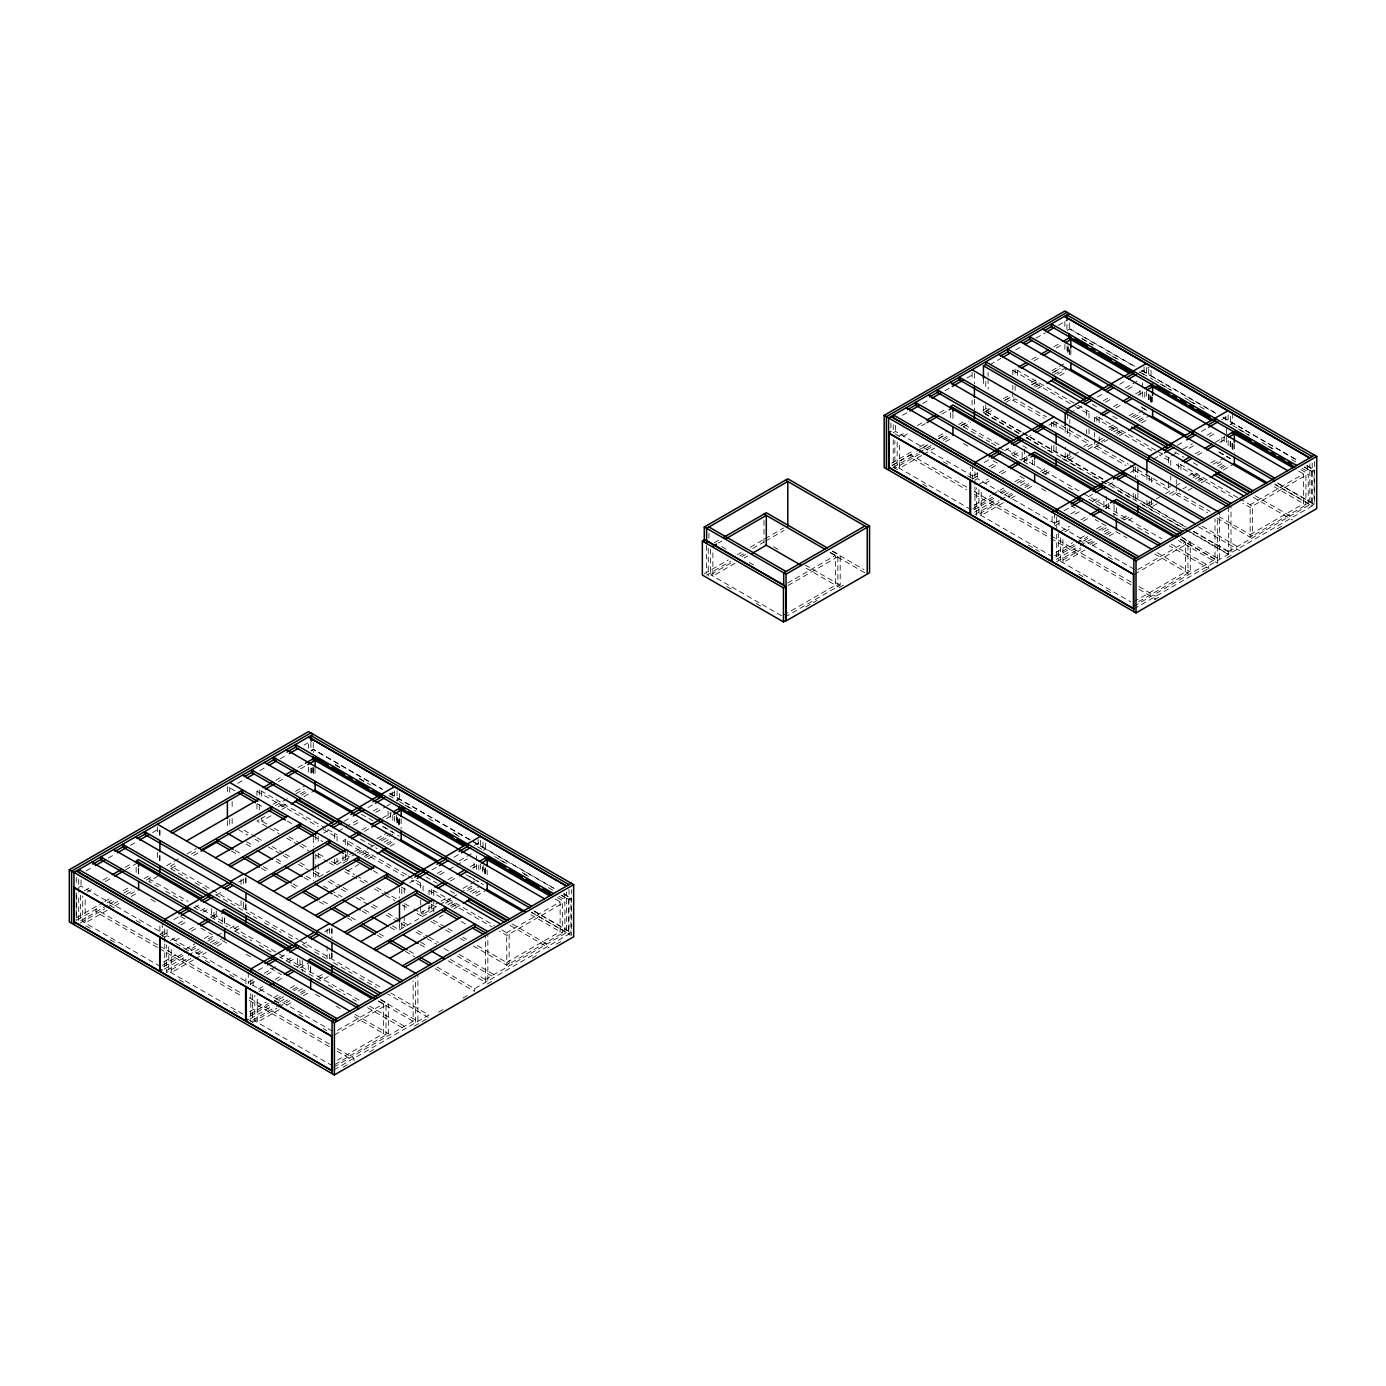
<?xml version="1.0" encoding="UTF-8"?>
<svg xmlns="http://www.w3.org/2000/svg" width="1386" height="1386" viewBox="0 0 1386 1386"><rect width="100%" height="100%" fill="white"/><g stroke="black" fill="none" stroke-linecap="round" stroke-linejoin="round"><path stroke-width="0.75" stroke-dasharray="5 3.75" d="M86.088 870.91L93.468 866.648M108.229 858.125L115.61 853.863M130.371 845.356L137.751 841.094M152.512 832.57L159.892 828.308M237.699 783.385L245.079 779.123M259.84 770.599L265.367 767.411M280.128 758.887L287.508 754.625M304.106 745.044L307.796 742.913M310.897 750.519L313.219 749.185L382.432 789.136M311.313 751.056L313.634 749.722L382.293 789.362M78.707 887.387L81.029 886.052L162.197 932.899M902.459 415.263L908.003 412.075M922.764 403.551L930.127 399.289M944.888 390.765L950.432 387.578M967.03 377.98L974.41 373.735M989.933 364.761L1001.004 358.368M1015.765 349.844L1021.309 346.656M1036.07 338.132L1045.287 332.813M1058.211 325.346L1067.428 320.027M84.563 890.73L91.944 886.486M102.997 880.093L108.524 876.905M125.104 867.341L132.467 863.08M256.947 795.46L256.947 791.215L259.286 789.864L325.935 828.36M275.866 780.301L283.229 776.039M297.973 767.532L303.499 764.344M87.006 892.151L94.369 887.889M105.423 881.513L112.803 877.251M125.693 869.802L138.6 862.352M278.291 781.704L285.672 777.442M300.416 768.935L305.942 765.748M1067.341 330.37L1069.663 329.019L1134.181 366.268M893.242 432.813L895.564 431.462L972.66 475.987M714.24 542.792L719.767 539.604M899.012 436.105L906.375 431.86M917.428 425.467L924.808 421.223M939.552 412.699L946.915 408.454M1012.802 374.67L1012.802 370.409L1015.124 369.074L1076.09 404.262M1031.704 359.494L1039.084 355.232M1053.828 346.725L1059.354 343.537M718.398 543.069L722.071 540.938M903.17 436.382L908.696 433.194M921.586 425.745L925.276 423.614M941.856 414.05L949.237 409.788M1034.025 360.828L1041.406 356.583M1056.132 348.059L1061.659 344.871M76.784 917.584L102.945 902.477M104.816 901.402L112.301 897.071M123.51 890.609L129.123 887.369M144.075 878.724L151.559 874.41M166.511 865.782L179.591 858.229M187.075 853.915L196.414 848.509M273.059 804.261L280.544 799.947M295.495 791.319L304.833 785.914M77.235 920.009L100.26 906.721M107.138 902.736L113.167 899.254M123.96 893.017L131.618 888.599M146.379 880.075L152.46 876.576M174.445 863.876L170.703 866.042L297.938 939.448M191.268 854.174L196.864 850.935M275.381 805.595L288.756 797.886M295.946 793.728L304.088 789.032M107.588 905.162L78.707 921.967L78.707 894.317M109.459 904.07L116.944 899.757M126.282 894.368L134.061 890.02M158.039 876.16L148.718 881.409L158.16 886.763M171.154 868.468L178.638 864.154M193.59 855.509L199.186 852.269M278.291 806.739L283.818 803.551M300.138 793.987L307.796 789.708M80.405 922.937L104.834 908.835M106.67 907.778L117.723 901.402M130.631 893.953L134.321 891.822M261.122 818.606L264.813 816.475M281.393 806.912L286.919 803.724M301.663 795.2L309.026 790.956M107.276 910.255L85.17 923.007L85.17 899.601M114.64 905.994L120.166 902.806M131.22 896.413L138.6 892.168M270.928 815.765L261.711 821.084L261.711 816.822M281.982 809.372L289.362 805.127M304.088 796.621L315.142 790.228M891.631 463.219L912.127 451.403M919.576 447.089L925.155 443.866M938.201 436.347L947.522 430.959M958.696 424.514L964.275 421.292M982.899 410.533L986.624 408.385M1003.395 398.7L1008.991 395.478M1031.34 382.571L1036.919 379.348M1051.835 370.738L1064.864 363.219M704.296 573.804L728.291 559.944M737.508 554.625L741.198 552.494M750.415 547.158L763.34 539.708M765.176 538.652L783.627 527.997M892.255 465.28L914.899 452.2M916.752 451.143L927.823 444.75M938.894 438.357L946.274 434.095M961.035 425.571L968.935 421.015M1018.745 433.004L983.454 412.63L990.765 408.402M1004.226 400.641L1011.607 396.379M1031.894 384.65L1037.438 381.462M1052.199 372.938L1060.134 368.347M891.978 465.575L914.327 452.668M921.777 448.371L929.226 444.074M938.547 438.686L945.997 434.39M960.896 425.779L968.346 421.483M983.246 412.872L990.695 408.575M1005.595 399.982L1011.191 396.743M1031.686 384.91L1039.136 380.613M1054.036 372.02L1059.614 368.78M706.617 575.138L730.595 561.278M739.829 555.959L743.52 553.828M752.737 548.51L763.807 542.117M765.661 541.042L784.112 530.388M893.242 467.394L917.22 453.534M919.074 452.477L931.981 445.027M942.619 438.894L950.068 434.58M963.097 427.061L970.772 422.643M1019.091 433.645L985.394 414.189L991.787 410.499M1005.941 402.321L1013.928 397.713M1033.887 386.192L1039.76 382.796M1054.382 374.359L1067.428 366.822M710.55 549.168L710.55 574.722L732.657 561.954M741.874 556.635L745.547 554.504M919.282 454.21L894.854 468.312L894.854 440.644M926.645 449.965L932.172 446.76M943.225 440.384L950.605 436.122M1012.802 391.701L1012.802 400.207L1015.124 398.873L1046.534 416.995M1035.394 387.179L1042.757 382.917M1057.501 374.411L1066.718 369.092M734.978 563.288L712.872 576.056L712.872 550.519M744.178 557.969L747.868 555.855M921.586 455.544L899.479 468.312L899.479 442.775M923.44 454.487L934.493 448.111M945.547 441.718L951.073 438.53M1037.716 388.513L1045.079 384.251M1059.822 375.745L1065.349 372.557M173.978 919.524L179.504 916.319M194.265 907.813L201.646 903.551M216.407 895.027L223.787 890.765M238.548 882.241L245.928 877.979L245.928 884.355M323.735 833.055L331.115 828.793M344.023 821.344L351.403 817.082M368.018 807.501L373.544 804.296M390.159 794.715L395.686 791.51M159.875 934.251L167.273 929.971M178.326 923.596L183.853 920.408M200.433 910.827L207.813 906.565M338.305 831.236L343.832 828.048M345.668 826.974L358.558 819.542M373.302 811.018L378.828 807.83M162.335 935.637L169.716 931.392M180.769 924.999L186.296 921.811M202.876 912.231L210.239 907.986M337.058 841.163L337.058 834.77L334.736 836.105L319.923 827.563M353.638 825.19L361.001 820.945M375.745 812.439L384.961 807.12M386.798 806.046L390.488 803.915M396.673 800.346L398.995 798.994L389.709 793.641M397.349 800.727L399.67 799.393L485.031 848.665L482.709 850.016M984.199 462.456L989.725 459.268M1004.486 450.745L1011.867 446.483M1026.628 437.959L1034.008 433.697M1048.769 425.173L1054.313 421.985M1069.836 413.028L1082.743 405.561M1097.504 397.037L1103.048 393.849M1119.645 384.269L1125.189 381.063M1139.933 372.539L1149.167 367.221M164.743 937.057L167.065 935.723L248.233 982.587M787.646 583.038L835.55 555.388L835.55 585.187L783.956 614.986M977.944 473.18L970.339 477.321L970.339 467.151M988.998 466.787L996.378 462.543M1011.122 454.019L1016.648 450.831M1103.273 400.814L1110.654 396.552M1125.397 388.045L1130.924 384.858M1132.76 383.801L1138.287 380.596M170.599 940.418L177.98 936.156M189.033 929.781L196.396 925.519M211.14 917.012L218.503 912.75M406.427 874.826L345.322 839.535L343 840.886L404.106 876.16M361.902 829.971L367.429 826.784M382.172 818.26L391.372 812.941M788.114 585.446L840.193 555.388L840.193 585.187L784.441 617.376L710.55 574.722M972.903 478.759L980.266 474.514M991.319 468.121L998.682 463.877M1013.426 455.37L1018.953 452.165M1089.015 418.104L1089.015 411.729L1086.693 413.063L1071.915 404.539M1105.595 402.148L1112.958 397.903M1127.702 389.379L1133.228 386.192M174.896 940.747L180.423 937.56M191.476 931.184L198.839 926.922M213.583 918.416L222.799 913.097M364.345 831.375L369.871 828.187M386.451 818.606L391.978 815.418M974.982 480.006L977.303 478.655L1054.399 523.18M978.914 484.355L988.114 479.036M999.167 472.661L1004.694 469.473M1021.274 459.892L1026.801 456.704M1094.542 421.864L1094.542 417.602L1096.863 416.25L1155.976 450.381M1113.443 406.687L1120.824 402.425M1135.55 393.919L1142.93 389.674M984.909 483.575L990.436 480.388M1001.489 473.995L1008.852 469.75M1023.596 461.243L1030.976 456.982M1115.765 408.021L1123.128 403.776M1137.871 395.253L1143.398 392.065M163.583 961.901L178.326 953.395M185.689 949.15L194.906 943.831M204.123 938.513L211.486 934.251M334.615 863.166L353.032 852.529M354.885 851.472L362.248 847.21M376.992 838.703L386.209 833.384M162.335 965.436L182.606 953.741M184.459 952.684L195.513 946.292M208.402 938.859L213.929 935.654M329.175 862.716L334.736 865.921L355.474 853.932M357.328 852.875L364.691 848.613M379.435 840.107L390.488 833.731M163.565 966.7L183.853 954.971M191.233 950.727L196.777 947.522M207.831 941.129L215.211 936.867M217.065 935.81L222.592 932.605M229.972 928.343L237.352 924.081M318.849 877.043L329.92 870.651M342.844 863.183L348.371 859.996M359.442 853.603L368.676 848.284M370.512 847.21L374.203 845.079M381.583 840.817L392.654 834.424M164.154 969.178L186.296 956.392M188.132 955.318L199.203 948.925M210.274 942.532L215.818 939.344M234.269 928.689L239.795 925.502M361.885 855.006L367.429 851.818M384.026 842.22L389.553 839.032M166.597 970.581L188.739 957.795M196.119 953.533L203.499 949.271M212.716 943.953L221.951 938.617M234.858 931.167L242.238 926.905M364.327 856.427L371.708 852.165M386.469 843.641L395.686 838.305M974.271 505.11L990.851 495.53M992.688 494.473L1003.741 488.08M1014.795 481.704L1022.175 477.442M1108.8 427.425L1114.327 424.237M1129.07 415.731L1136.451 411.469M190.87 958.523L166.441 972.625L166.441 944.94M198.25 954.261L203.777 951.073M214.83 944.68L222.193 940.436L227.754 943.641M365.592 857.639L372.955 853.395M387.699 844.888L393.226 841.683M972.903 508.575L993.156 496.864M1000.536 492.619L1006.063 489.431M1017.116 483.038L1024.479 478.794L1017.099 474.514M1109.285 429.833L1116.648 425.571M1131.392 417.065L1142.445 410.689M193.312 959.926L171.206 972.695L171.206 947.14M195.149 958.852L206.202 952.477M217.273 946.101L222.799 942.896M347.765 870.755L358.818 864.379M368.018 859.06L375.398 854.798M390.142 846.292L397.505 842.03M805.855 606.86L816.926 600.485M839.067 587.699L844.611 584.494M974.029 509.771L994.316 498.059M1001.697 493.797L1007.241 490.609M1020.148 483.142L1025.692 479.954M1040.453 471.431L1047.833 467.169M1065.193 457.137L1068.883 455.006M1083.644 446.483L1091.025 442.221M1111.329 430.509L1116.856 427.321M1133.471 417.723L1138.997 414.535M974.497 512.179L996.638 499.393M1004.018 495.131L1009.562 491.943M1020.633 485.55L1028.014 481.288M1042.757 472.765L1050.138 468.503M1078.585 452.079L1065.193 459.823L1065.193 447.054M1087.802 446.76L1097.036 441.441M1098.873 440.367L1102.563 438.236M1113.634 431.843L1121.014 427.581M1135.775 419.057L1145.009 413.738M974.982 514.587L998.96 500.727M1000.796 499.67L1011.867 493.277M1024.791 485.828L1028.481 483.697M1045.079 474.099L1052.459 469.837M1073.526 457.692L1069.836 459.805L1069.836 451.299M1088.287 449.168L1099.358 442.775M1101.194 441.701L1104.885 439.57M1115.955 433.177L1121.499 429.989M1138.097 420.408L1143.623 417.203M999.167 502.46L976.576 515.505L976.576 487.837M1008.384 497.141L1013.911 493.953M1024.964 487.577L1032.345 483.316M1094.542 438.894L1094.542 447.401L1102.39 442.879M1104.244 441.805L1107.916 439.674M1117.133 434.355L1124.496 430.11M1139.24 421.604L1150.293 415.211M1003.325 502.737L981.219 515.505L981.219 489.951M1010.706 498.492L1016.233 495.287M1027.286 488.911L1034.649 484.65M1119.455 435.706L1126.818 431.444M1141.562 422.938L1147.088 419.75M258.16 970.269L265.54 966.007M280.301 957.483L287.682 953.221M302.443 944.698L309.823 940.436M324.584 931.912L331.964 927.65L331.964 938.287M409.771 882.726L415.315 879.538M431.912 869.958L437.456 866.752M454.054 857.172L459.58 853.967M474.341 845.46L481.722 841.198M1064.084 510.724L1073.318 505.388M1088.079 496.864L1093.606 493.676M1108.367 485.152L1113.911 481.964M1130.508 472.366L1137.889 468.104M1153.412 459.147L1162.646 453.811M1177.407 445.304L1184.787 441.043M1201.385 431.444L1206.911 428.257M1221.672 419.733L1229.053 415.471M253.309 979.642L245.911 983.921L245.911 975.779M264.362 973.267L275.416 966.891M286.469 960.498L291.996 957.31M437.231 873.457L444.611 869.213M459.338 860.706L472.245 853.256M250.225 984.251L255.752 981.063M266.805 974.67L274.168 970.425M288.912 961.919L296.292 957.657M423.094 890.834L423.094 884.441L420.772 885.793L411.503 880.439M439.674 874.878L447.037 870.616M448.891 869.559L454.417 866.354M456.254 865.297L467.307 858.922M483.246 850.328L485.568 848.994L554.227 888.634M332.432 1031.184L253.118 985.394L250.779 986.745L250.779 978.603M1054.157 523.561L1059.684 520.356M1070.737 513.981L1078.117 509.719M1092.844 501.212L1100.224 496.968M1175.813 453.326L1168.433 457.571L1168.433 464.518M1183.176 449.064L1192.393 443.745M1207.119 435.239L1214.5 430.994M1054.642 525.952L1062.005 521.708M1074.895 514.258L1080.422 511.07M1095.165 502.546L1102.546 498.302M1170.754 465.298L1170.754 458.922L1168.433 460.256L1159.198 454.92M1189.171 448.284L1194.697 445.097M1209.441 436.573L1216.821 432.328M1230.179 424.376L1232.5 423.042L1223.284 417.706M1230.681 424.67L1233.02 423.336L1297.521 460.568M258.489 989.015L264.016 985.827M275.069 979.452L282.449 975.19M297.176 966.683L302.702 963.495M429.036 894.819L429.036 890.557L431.358 889.223L494.317 925.571M447.938 879.642L455.318 875.38M470.045 866.874L477.425 862.629M259.078 991.492L266.459 987.23M277.512 980.855L284.875 976.593M299.619 968.086L310.672 961.711M450.381 881.046L457.744 876.801M472.487 868.294L479.851 864.032M1060.637 531.548L1069.853 526.23M1080.907 519.854L1086.433 516.666M1103.013 507.085L1108.54 503.898M1237.715 497.574L1178.602 463.444L1176.281 464.795L1235.394 498.925M1195.182 453.88L1200.709 450.693M1215.453 442.169L1224.67 436.85M1064.812 531.826L1072.175 527.581M1083.228 521.188L1090.591 516.943M1105.335 508.419L1116.388 502.044M1197.504 455.214L1204.867 450.952M1219.611 442.446L1226.974 438.201M249.636 1011.589L266.216 1002.009M273.579 997.747L279.106 994.559M290.159 988.183L297.54 983.921M420.651 912.837L439.085 902.199M440.921 901.143L446.448 897.955M463.028 888.374L474.081 881.998L474.081 877.736M250.225 1014.05L268.641 1003.412M276.022 999.167L281.549 995.98M292.602 989.587L299.965 985.342M417.065 913.461L420.772 915.592L437.837 905.734M439.674 904.677L450.727 898.301M452.564 897.227L458.108 894.039M459.944 892.982L472.834 885.533M249.601 1016.371L269.889 1004.659M271.743 1003.585L284.65 996.136M293.884 990.799L301.264 986.537M317.862 976.957L323.406 973.769M399.359 929.902L436.261 908.61M445.478 903.274L452.858 899.012M467.619 890.488L473.163 887.3M1056.011 552.304L1072.591 542.723M1079.954 538.461L1085.481 535.273M1096.534 528.898L1103.897 524.636M1168.433 487.387L1173.959 484.199M1188.703 475.675L1196.066 471.431M1210.81 462.924L1218.173 458.662M250.19 1018.849L272.332 1006.063M279.712 1001.801L287.093 997.539M298.163 991.146L303.69 987.958M318.451 979.434L325.831 975.172M447.921 904.677L455.301 900.432M470.062 891.908L479.296 886.572M1054.642 555.769L1074.895 544.057M1076.749 543L1087.802 536.607M1098.855 530.232L1106.219 525.97L1095.148 519.577M1133.332 469.802L1168.433 490.055L1170.754 488.721M1176.281 485.533L1179.971 483.402M1192.861 475.952L1198.388 472.765M1213.131 464.258L1224.185 457.882M252.633 1020.252L274.774 1007.466M276.611 1006.409L287.682 1000.016M300.606 992.549L306.133 989.361M328.274 976.576L320.894 980.838L279.729 956.964M450.363 906.097L455.907 902.892M472.505 893.312L478.031 890.124M1055.768 556.964L1076.056 545.252M1083.436 540.99L1090.817 536.729M1101.887 530.336L1107.431 527.148M1122.192 518.624L1129.573 514.362M1146.932 504.331L1154.313 500.069M1156.167 499.012L1163.547 494.75M1165.383 493.676L1172.764 489.414M1193.069 477.702L1198.595 474.497M1217.047 463.86L1220.737 461.729M252.477 1022.296L276.905 1008.194M278.759 1007.12L289.813 1000.744M300.866 994.368L306.393 991.163M451.628 907.328L458.991 903.066M475.571 893.485L481.098 890.297M1056.236 559.372L1078.377 546.586M1080.231 545.512L1091.302 539.137M1104.209 531.67L1109.736 528.482M1124.496 519.958L1131.877 515.696M1152.944 503.534L1146.932 507.016L1146.932 495.824M1169.541 493.953L1175.085 490.748M1195.373 479.036L1202.753 474.774M1217.514 466.25L1223.058 463.063M279.348 1009.597L257.242 1022.366L257.242 996.811M286.729 1005.335L292.255 1002.147M303.309 995.772L310.672 991.51M439.327 917.237L443.018 915.107M454.071 908.731L461.434 904.469M476.178 895.962L487.231 889.587M1056.704 561.763L1080.699 547.92M1088.079 543.659L1093.606 540.471M1104.677 534.078L1112.057 529.816M1128.672 520.235L1132.362 518.104M1157.102 503.811L1151.575 506.999L1151.575 498.492M1171.863 495.287L1181.097 489.968M1182.934 488.894L1186.624 486.763M1197.695 480.37L1205.075 476.108M1219.836 467.602L1225.363 464.397M1060.637 537.941L1060.637 561.365L1080.907 549.653M1090.124 544.334L1097.487 540.09M1106.704 534.771L1114.067 530.509M1176.281 486.088L1176.281 494.594L1178.602 493.26L1210.013 511.382M1198.873 481.548L1206.236 477.304M1220.979 468.797L1228.342 464.535M1085.065 549.93L1062.958 562.699L1062.958 537.144M1092.445 545.686L1097.972 542.48M1109.025 536.105L1116.388 531.843M1188.287 490.332L1191.977 488.219M1201.194 482.9L1208.557 478.638M1223.301 470.131L1234.354 463.738M337.508 1030.387L383.575 1003.793L383.575 1033.592L337.508 1060.186M558.731 896.274L564.258 899.479L566.579 898.128M1137.733 569.681L1185.636 542.03L1185.636 571.829L1134.06 601.611M1302.026 468.243L1307.535 471.413L1309.857 470.079M561.191 895.321L568.606 899.618L570.928 898.267L570.928 932.241L568.606 933.592L531.496 912.161M334.424 1034.995L388.34 1003.862L388.34 1033.661L334.424 1064.794M473.475 946.014L506.808 965.262L564.882 931.738L564.882 901.922L506.808 935.463L499.41 931.184M1304.417 467.238L1311.78 471.483L1314.101 470.149L1314.101 504.123L1311.78 505.474L1274.929 484.182M1134.528 574.22L1190.279 542.03L1190.279 571.829L1134.528 604.019M1216.925 518.052L1250.172 537.248L1308.245 503.724L1308.245 473.925L1250.172 507.449L1242.774 503.187M506.687 962.508L560.117 931.669L560.117 901.87L506.687 932.709L506.808 965.262M1250.172 534.58L1303.602 503.724L1303.602 473.925L1250.172 504.764L1250.172 537.248M333.801 1067.116L413.132 1021.309L413.132 980.89M485.395 979.573L566.579 932.709L566.579 892.03M1133.817 606.288L1215.002 559.424L1215.002 519.005M1228.672 551.524L1309.857 504.66L1309.857 463.964M333.887 1069.871L428.863 1015.037L389.587 992.359M437.144 967.064L474.549 988.668L571.344 932.778L533.939 911.174M1133.817 608.974L1314.5 504.643L1277.06 483.038M343.035 1067.272L350.762 1062.819M369.456 1052.026L375.069 1048.786M414.31 1026.125L428.863 1017.722L387.716 993.97M438.617 1012.092L446.101 1007.778M462.924 998.059L470.391 993.745M487.352 983.956L494.663 979.729M532.085 958.124L539.57 953.811M556.392 944.091L563.859 939.777M1154.295 599.826L1159.891 596.586M1202.736 571.864L1210.186 567.55M1226.835 557.934L1234.389 553.568M1277.234 528.846L1282.83 525.606M1134.787 366.32L1069.282 328.499L1066.96 329.851L1066.96 319.75M1142.289 370.651L1215.279 412.803M1222.764 417.117L1297.642 460.343M1306.998 465.748L1314.5 470.079L1312.178 471.413L1304.347 466.891M1141.544 370.53L1150.761 375.849M1151.402 376.212L1215.903 413.461M1306.738 465.887L1314.101 470.149M1081.929 338.496L1093.156 344.975M1106.271 352.546L1120.668 360.845M1142.705 373.579L1153.065 379.556M1154.677 380.492L1171.205 390.02M1184.891 397.921L1195.078 403.811M1199.86 406.566L1207.345 410.897M1232.743 425.554L1249.271 435.1M1262.126 442.515L1273.145 448.873M1291.579 459.528L1297.192 462.768M1082.085 338.877L1093.138 345.27M1111.572 355.907L1117.099 359.095M1139.223 371.864L1146.586 376.126M1160.134 383.939L1171.205 390.332M1189.621 400.97L1195.165 404.158M1238.062 428.932L1249.115 435.308M1267.549 445.945L1273.076 449.151M1300.848 469.646L1308.245 473.925M1298.526 470.997L1305.924 475.259L1305.924 505.058L1270.823 484.805M1277.251 482.848L1314.101 504.123M1141.059 406.912L1148.44 411.157M1219.108 451.975L1230.179 458.35M1142.289 407.9L1148.699 411.607M1219.022 452.217L1230.439 458.801M1274.999 484.528L1312.629 506.254M1255.11 495.703L1292.549 517.325M1092.272 404.365L1097.885 407.605M1112.854 416.25L1118.467 419.49M1174.618 451.905L1183.99 457.311M1193.346 462.716L1200.83 467.047M1253.239 497.297L1292.549 519.993M1077.927 405.318L1089.015 411.729M1157.83 451.455L1170.754 458.922M1239.552 498.648L1252.494 506.115L1252.494 535.914L1219.247 516.718M1012.802 370.409L1070.061 403.465M1094.542 417.602L1151.801 450.658M1053.914 421.275L1089.015 441.528L1086.693 442.879L1051.593 422.609M1096.863 446.067L1128.273 464.189M1130.11 465.263L1168.9 487.647M1012.802 400.207L1044.212 418.347M1094.542 447.401L1125.952 465.54M1176.281 494.594L1207.691 512.733M1202.199 526.247L1239.638 547.868M1198.457 526.767L1239.638 550.554M1021.066 431.67L985.775 411.278L985.775 404.903M1022.937 432.744L1102.806 478.863M1110.238 483.142L1186.399 527.13M1193.831 531.41L1230.993 552.858L1230.993 506.063M1020.962 432.051L985.394 411.503L985.394 414.189M1022.833 433.125L1103.325 479.591M1105.196 480.682L1185.671 527.148M1193.173 531.462L1230.612 553.083M1026.177 437.3L1100.484 480.197M1102.338 481.271L1159.926 514.518M1161.797 515.592L1187.802 530.613M1189.656 531.687L1228.672 554.209L1228.672 504.729M1026.576 437.959L1039.673 445.53M1047.158 449.861L1054.642 454.175M1062.144 458.506L1080.855 469.3M1092.081 475.796L1099.566 480.11M1101.454 481.202L1108.939 485.516M1118.294 490.921L1131.392 498.492M1142.618 504.972L1155.733 512.543M1166.96 519.022L1183.8 528.742M1185.671 529.833L1230.612 555.769M1181.045 536.694L1190.279 542.03M1022.712 445.738L1030.145 450.017M1182.483 537.976L1219.628 559.424L1219.628 512.629M1180.266 538.911L1217.705 560.533L1217.705 563.218L1178.395 540.523M1180.162 539.31L1217.306 560.758L1217.306 518.208M999.011 444.715L963.443 424.168L963.443 426.853L989.656 441.995M1006.496 449.029L1081.375 492.255M1083.246 493.347L1161.866 538.738M1171.222 544.126L1208.661 565.748L1208.661 568.433L1169.351 545.737M991.527 443.07L997.14 446.309M999.011 447.383L1004.625 450.641M1012.127 454.954L1021.482 460.36M1023.353 461.434L1028.966 464.691M1042.064 472.245L1049.548 476.576M1068.277 487.37L1075.761 491.701M1088.859 499.272L1100.103 505.751M1113.201 513.322L1124.427 519.802M1137.542 527.356L1148.769 533.853M1157.033 552.633L1190.279 571.829M963.53 443.589L970.91 447.869M993.086 460.654L1000.467 464.916M1041.579 488.652L1048.959 492.914M1071.135 505.717L1078.516 509.979M1115.921 531.583L1127.009 537.976M1154.711 553.967L1187.958 573.163L1187.958 543.364M1134.302 569.299L1059.043 525.848L1059.043 519.75M895.079 433.87L900.571 437.058M943.329 461.746L950.813 466.06M967.671 475.779L975.155 480.11M1078.741 539.916L1086.087 544.144M1108.055 556.843L1113.668 560.083M966.7 487.144L910.533 454.729L910.533 457.415L966.7 489.83M974.185 491.476L1049.046 534.701M1050.917 535.776L1131.409 582.241M1138.911 586.573L1155.751 596.292M974.185 494.161L1049.046 537.387M1050.917 538.461L1131.409 584.927M1138.911 589.258L1155.751 598.977M971.049 509.632L897.175 466.978L897.175 441.424M1052.788 556.825L978.914 514.171L978.914 488.617M1060.637 561.365L1130.837 601.888M893.156 467.047L900.519 471.292M922.643 484.06L928.17 487.266M1028.204 545.01L1039.257 551.403M1078.62 574.116L1084.147 577.304M1106.253 590.072L1113.634 594.334M832.795 551.126L840.193 555.388M832.38 551.333L863.963 569.559M830.474 552.46L837.872 556.722L837.872 586.538L804.608 567.342M830.058 552.668L865.349 573.059M773.683 546.794L781.08 551.056M805.093 564.934L840.193 585.187M721.794 546.638L729.14 550.866M749.324 562.525L756.669 566.77M726.801 586.486L734.182 590.748M756.288 603.516L761.815 606.704M389.916 793.45L554.504 888.495M563.859 893.883L571.344 898.197L569.022 899.549L561.538 895.235M563.513 893.987L570.928 898.267M335.221 764.57L342.844 768.97M359.459 778.551L370.512 784.944M388.964 795.581L394.508 798.786M399.376 801.593L415.973 811.191M428.742 818.554L436.278 822.903M453.049 832.588L460.533 836.919M477.373 846.638L484.857 850.952M494.646 856.6L509.164 864.985M522.314 872.574L529.747 876.87M548.44 887.664L554.053 890.903M335.429 764.985L342.862 769.265M359.563 778.915L366.978 783.194M404.764 805.023L412.196 809.303M454.868 833.939L460.447 837.161M499.948 859.961L505.526 863.183M524.081 873.89L529.643 877.113M557.484 897.66L564.882 901.922M555.162 898.994L562.56 903.274L562.56 933.073L529.227 913.824M533.818 910.827L570.928 932.241M383.679 826.818L392.966 832.172M469.715 876.489L479.002 881.842M361.33 814.206L373.077 820.997M382.432 826.402L399.255 836.105M465.887 874.583L483.437 884.701M531.548 912.49L571.344 935.463L571.344 889.569M511.988 923.856L549.41 945.443M360.481 839.067L377.321 848.786M425.952 876.853L437.179 883.332M450.277 890.903L457.744 895.217M510.117 925.45L549.41 948.128M327.789 829.417L337.058 834.77M408.281 875.9L423.094 884.441M501.732 929.85L509.13 934.112L509.13 963.928L475.796 944.68M256.947 791.215L318.07 826.489M429.036 890.557L491.995 926.905M234.875 790.834L227.391 786.52L227.391 795.027M257.328 803.793L262.942 807.033M287.249 821.066L292.862 824.306M313.444 836.191L322.782 841.597M345.235 854.556L350.849 857.795M373.284 870.755L380.769 875.068M401.351 886.953L408.835 891.267M431.271 904.226L436.885 907.466M461.209 921.499L466.805 924.739M266.684 823.942L259.286 819.68L256.947 821.014L268.07 827.425M274.099 828.222L279.643 831.427M288.912 836.78L300.017 843.19M301.871 844.265L309.269 848.544M318.537 853.88L324.099 857.085M331.497 861.364L337.058 864.569L337.058 858.194M345.322 869.351L354.573 874.687M356.427 875.761L367.533 882.172M376.801 887.525L382.345 890.73M384.199 891.804L397.176 899.289M404.573 903.551L411.988 907.83M413.842 908.904L423.094 914.258L423.094 907.865M433.212 920.096L446.171 927.58M448.025 928.637L453.586 931.842M462.837 937.196L466.545 939.327M269.923 828.499L279.175 833.835M286.59 838.114L297.695 844.542M299.549 845.599L308.801 850.952M316.216 855.231L327.321 861.642M344.854 871.759L365.211 883.523M374.48 888.859L383.731 894.213M385.585 895.269L394.837 900.623M402.252 904.902L409.667 909.181M430.89 921.43L443.849 928.915M445.703 929.989L453.101 934.268M460.516 938.53L464.223 940.678M243.988 830.214L255.197 836.694M257.068 837.768L262.682 841.007M272.037 846.413L283.264 852.892M285.135 853.967L292.619 858.298M300.086 862.612L307.571 866.926M315.055 871.24L320.668 874.479M330.024 879.885L341.251 886.364M343.104 887.438L350.589 891.77M359.944 897.158L365.558 900.398M373.042 904.729L378.655 907.969M388.011 913.357L401.091 920.928M402.962 922.002L408.575 925.242M417.931 930.647L427.286 936.035M429.158 937.127L438.496 942.515M459.078 954.4L496.483 976.004M238.375 829.66L247.713 835.048M255.197 839.379L258.939 841.527M268.295 846.933L281.393 854.486M283.264 855.578L288.877 858.818M298.215 864.206L320.668 877.165M328.153 881.496L339.379 887.976M341.251 889.05L346.846 892.289M356.202 897.695L369.3 905.249M371.171 906.323L376.784 909.562M386.14 914.968L399.22 922.522M401.091 923.613L406.704 926.853M416.06 932.241L425.415 937.646M427.286 938.72L436.642 944.126M444.109 948.44L449.722 951.68M457.207 955.993L494.611 977.598M246.552 841.683L254.036 846.014M276.49 858.973L283.957 863.287M306.41 876.247L313.894 880.56M323.25 885.966L328.846 889.206M330.717 890.28L341.944 896.759M364.397 909.718L370.01 912.958M392.446 925.917L399.93 930.249M420.512 942.116L427.979 946.43M450.433 959.389L487.837 980.993L487.837 934.199M246.102 844.109L253.586 848.423M276.022 861.382L281.635 864.621M304.088 877.581L309.702 880.82M334.009 894.871L339.622 898.111M362.075 911.07L367.688 914.31M390.124 927.269L397.609 931.583M420.045 944.542L425.658 947.781M448.111 960.741L485.516 982.327L485.516 935.55M235.135 850.432L240.748 853.672M263.184 866.631L270.668 870.962M293.122 883.921L300.606 888.235M323.042 901.195L328.655 904.434M351.091 917.393L356.704 920.633M379.158 933.592L386.642 937.906M409.078 950.865L414.691 954.105M231.393 850.969L238.877 855.283M261.313 868.242L268.797 872.556M291.251 885.515L296.864 888.755M319.3 901.714L326.784 906.028M347.366 917.913L354.833 922.227M377.287 935.186L384.771 939.517M405.336 951.385L414.691 956.79M435.273 968.675L474.549 991.354L474.549 988.668M299.809 940.522L382.103 988.045M170.738 868.693L187.578 878.412M195.062 882.743L208.143 890.297M215.627 894.611L256.774 918.381M264.258 922.695L281.098 932.414M288.583 936.728L292.325 938.894M303.534 945.373L307.276 947.539M314.761 951.853L325.987 958.332M333.472 962.646L352.165 973.44M359.65 977.771L376.49 987.49M380.925 999.583L388.34 1003.862M380.474 999.791L417.896 1021.378L417.896 974.583M378.603 1000.935L386.018 1005.197L386.018 1035.013L352.685 1015.765M378.153 1001.125L415.575 1022.729L415.575 978.048M148.804 878.689L188.08 901.368M195.565 905.682L362.023 1001.783M369.508 1006.115L406.912 1027.702M165.627 891.094L182.467 900.796M193.694 907.276L201.178 911.607M210.533 916.995L227.356 926.714M234.84 931.045L251.68 940.765M259.165 945.079L272.245 952.632M328.361 985.03L345.201 994.75M352.685 999.081L356.41 1001.229M367.636 1007.709L405.041 1029.313M355.007 1014.431L388.34 1033.661M150.97 899.306L158.385 903.585M180.596 916.423L188.011 920.685M200.97 928.17L212.075 934.597M246.275 954.33L251.819 957.535M270.339 968.225L281.445 974.635M315.644 994.386L323.042 998.665M336.018 1006.149L341.562 1009.355M110.066 905.491L117.446 909.753M136.123 920.547L141.736 923.786M160.447 934.58L166.043 937.82M175.814 943.45L186.885 949.843M205.336 960.498L210.932 963.738M229.643 974.531L237.127 978.862M274.532 1000.449L282.138 1004.85M298.856 1014.5L306.341 1018.814M323.163 1028.533L326.905 1030.699M274.601 1000.796L282.016 1005.075M157.606 944.871L95.894 909.233L95.894 911.919L157.606 947.556M159.477 945.945L241.788 993.467M249.255 997.781L329.695 1044.212M337.179 1048.544L354.002 1058.263L354.002 1060.948M159.477 948.63L241.788 996.153M249.255 1000.467L329.695 1046.898M337.179 1051.229L352.131 1059.857M160.499 966.51L82.727 921.603L82.727 896.049M242.827 1014.05L168.763 971.274L168.763 945.737M332.571 1065.851L254.799 1020.962L254.799 995.408M85.949 925.848L91.528 929.07M110.083 939.777L115.644 943M179.279 979.729L186.712 984.025M233.091 1010.81L238.669 1014.015M248.614 1019.767L256.046 1024.046M1314.5 461.555L1314.5 505.249M1312.178 462.907L1312.178 505.994M1311.78 471.483L1311.78 505.474M1307.535 465.315L1307.535 471.413M1234.354 444.04L1234.354 453.101M1233.02 444.56L1233.02 450.935M1232.743 413.34L1232.743 423.977M1232.743 443.122L1232.743 449.497M1232.5 444.265L1232.5 450.641M1232.033 443.243L1232.033 449.636M1230.681 441.666L1230.681 448.025M1230.439 416.25L1230.421 424.861M1230.439 441.787L1230.439 448.163M1230.179 441.372L1230.179 447.73M1228.117 414.916L1228.117 422.886M1228.117 440.453L1228.117 446.829M1226.506 428.863L1226.506 435.239M1226.506 437.37L1226.506 445.894M1225.796 416.077L1225.796 420.149M1224.185 436.59L1224.185 445.097M1221.863 437.37L1221.863 443.763M1180.924 464.795L1180.924 471.171M1178.602 463.444L1178.602 469.837M1176.281 479.695L1176.281 483.957M1170.754 475.952L1170.754 480.214M1168.433 481.548L1168.433 490.055M1152.615 396.846L1152.615 403.776M1151.575 477.234L1151.575 485.741M1151.402 397.453L1151.402 403.828M1151.004 370.218L1151.004 378.361M1151.004 395.928L1151.004 404.435M1150.761 397.072L1150.761 403.447M1150.293 396.049L1150.293 402.442M1149.254 475.883L1149.254 484.407M1149.254 501.42L1149.254 505.665M1149.081 394.542L1149.081 400.918M1148.699 369.074L1148.682 375.641M1148.699 394.594L1148.699 400.97M1148.44 394.178L1148.44 400.537M1146.932 474.549L1146.932 481.496M1146.378 367.55L1146.378 376.247M1146.378 391.129L1146.378 399.636M1144.767 392.307L1144.767 398.7M1144.056 366.857L1144.056 375M1142.445 383.004L1142.445 397.903M1140.124 390.176L1140.124 398.7M1137.889 467.567L1137.889 476.611M1137.889 493.087L1137.889 501.593M1135.567 466.77L1135.567 477.408M1135.567 494.421L1135.567 500.814M1133.263 467.567L1133.263 473.943M1133.263 493.087L1133.263 499.462M1116.406 507.882L1116.388 514.812M1114.067 504.972L1114.067 515.609M1108.54 503.343L1108.54 509.736M1106.219 496.171L1106.219 508.939M1103.897 501.23L1103.897 507.605M1099.185 417.602L1099.185 423.977M1099.185 436.763L1099.185 441.008M1096.863 416.25L1096.863 422.643M1094.542 432.501L1094.542 436.763M1089.015 428.759L1089.015 437.266M1086.693 410.395L1086.693 416.77M1086.693 429.556L1086.693 433.801M1070.876 349.653L1070.876 356.583M1069.836 419.404L1069.836 423.648M1069.836 425.779L1069.836 436.417M1069.663 350.26L1069.663 354.504M1069.282 323.025L1069.282 331.722M1069.282 349.064L1069.282 355.318M1068.554 346.743L1068.554 355.249M1067.515 413.808L1067.515 420.201M1067.515 428.69L1067.515 437.214M1067.515 454.227L1067.515 458.489M1067.341 347.349L1067.341 355.856M1067.081 345.703L1067.081 354.054M1065.193 427.356L1065.193 435.862M1064.864 321.483L1064.864 327.737M1064.864 344.438L1064.864 352.772M1058.315 532.9L1058.315 560.568M1056.704 517.013L1056.704 531.999M1056.704 534.112L1056.704 559.649M1056.167 422.505L1056.149 429.435M1056.149 446.448L1056.149 454.954M1054.399 512.993L1054.399 524.272M1053.828 421.708L1053.828 428.101M1053.828 445.097L1053.828 453.62M1052.078 516.372L1052.078 522.938M1051.524 422.505L1051.524 426.749M1051.524 445.894L1051.524 452.269M1034.666 460.689L1034.649 467.619M1032.345 459.909L1032.345 466.285M1026.801 456.15L1026.801 462.543M1024.479 448.977L1024.479 461.763M1022.175 451.905L1022.175 460.412M1017.445 370.409L1017.445 376.784M1015.124 369.074L1015.124 373.319M1015.124 386.105L1015.124 390.35M1012.802 385.308L1012.802 389.57M988.097 372.21L988.097 376.472M988.097 378.586L988.097 389.223M988.097 408.368L988.097 412.63M985.775 381.514L985.775 387.889M983.454 378.603L983.454 387.11M983.454 406.254L983.454 412.63M977.303 472.557L977.303 478.655M974.982 471.864L974.982 484.805M974.982 486.936L974.982 512.456M974.427 373.18L974.427 383.818M974.41 399.255L974.41 409.892M972.66 465.8L972.66 479.209M972.106 372.401L972.106 380.907M972.106 400.034L972.106 406.427M952.927 413.496L952.927 422.02M950.605 412.716L950.605 419.092M895.564 425.363L895.564 431.462M893.242 424.67L893.242 431.237M893.242 439.743L893.242 465.263M890.921 422.955L890.921 429.885M763.981 520.46L763.981 543.866M708.939 533.108L708.939 539.206M708.229 548.388L708.229 576.056M706.617 545.356L706.617 573.007M569.022 889.448L569.022 934.129M568.606 899.618L568.606 933.592M564.258 893.364L564.258 899.479M487.11 869.802L487.231 876.801M485.568 868.104L485.568 876.593M485.412 843.138L485.412 851.281M485.412 868.831L485.412 877.338M485.031 867.792L485.031 874.15M484.788 869.005L484.788 875.398M482.986 841.908L483.09 848.544M483.246 865.193L482.986 873.804M482.709 866.995L482.709 873.371M480.544 840.314L480.544 849.012M480.544 863.894L480.544 872.4M478.846 865.037L478.846 871.413M478.222 839.621L478.222 847.764M476.524 855.734L476.524 870.633M474.081 862.837L474.081 869.213M433.801 890.626L433.801 897.019M433.801 899.133L433.801 911.919M431.358 889.223L431.358 895.599M431.358 904.122L431.358 912.629M429.036 905.456L429.036 913.98M420.651 883.038L420.651 889.431M420.651 900.068L420.772 904.954M420.651 906.461L420.772 915.592M404.244 888.062L404.244 894.438M404.244 905.075L404.244 913.582M404.244 915.713L404.244 926.333M401.801 888.772L401.801 895.165M401.801 922.799L401.801 931.323M401.195 818.624L401.074 828.637M399.67 818.502L399.67 826.992M399.376 793.45L399.376 800.017M399.376 819.161L399.376 825.554M399.48 887.993L399.359 898.007M399.359 923.526L399.48 930.543M398.995 820.235L398.995 826.61M398.752 819.334L398.752 825.727M397.349 817.723L397.349 824.098M397.054 790.73L397.054 800.9M396.933 817.757L396.933 824.133M396.673 815.211L396.673 823.7M394.508 790.817L394.508 797.21M394.508 816.354L394.508 822.73M392.81 815.349L392.81 823.873M392.186 791.978L392.186 796.049M390.488 812.439L390.488 820.945M388.045 811.035L388.045 819.542M347.765 840.955L347.765 847.331M347.765 849.462L347.765 860.117M345.322 839.535L345.322 845.928M345.322 854.452L345.322 860.827M343 855.786L343 862.179M334.615 833.367L334.736 840.366M334.615 858.904L334.736 865.921M331.964 953.187L331.964 961.693M331.843 929.157L331.843 937.681M331.843 952.563L331.843 961.07M329.521 928.377L329.521 934.753M329.521 953.897L329.521 960.29M327.096 929.088L327.096 933.35M327.096 946.101L327.096 958.869M318.208 836.26L318.208 844.767M318.208 853.274L318.208 861.78M318.208 863.911L318.208 876.662M315.765 834.857L315.765 843.364M315.765 853.984L315.765 862.508M315.765 864.621L315.765 877.39M315.038 768.329L315.038 776.836M313.634 768.832L313.634 775.19M313.219 742.619L313.34 752.477M313.34 767.359L313.219 776.004M313.323 837.698L313.444 846.829M313.323 871.725L313.444 880.855M312.716 767.532L312.716 776.056M311.313 768.052L311.313 776.541M310.897 742.549L310.897 751.073M310.897 768.087L310.897 776.749M310.672 965.973L310.672 974.479M310.551 967.48L310.551 975.987M308.576 744.109L308.576 748.284M308.576 767.064L308.576 775.415M308.229 964.552L308.229 970.945M302.287 960.567L302.287 971.222M299.965 959.788L299.965 968.294M297.54 958.384L297.54 966.891M261.711 791.267L261.711 797.66M259.286 789.864L259.286 796.257M259.286 804.764L259.286 811.156M256.947 803.984L256.947 810.377M253.118 981.323L253.118 985.394M252.477 994.611L252.477 1020.165M250.779 993.658L250.779 1021.309M248.233 972.4L248.354 983.748M245.928 903.499L245.928 912.005M245.807 877.355L245.807 885.879M245.807 905.023L245.807 911.399M243.486 878.707L243.486 885.082M243.486 902.095L243.486 910.602M241.043 879.417L241.043 885.793M241.043 900.692L241.043 909.199M232.155 801.472L232.155 809.978M232.155 818.485L232.155 824.861M229.729 787.3L229.729 793.693M229.729 819.195L229.729 825.588M227.391 820.547L227.391 829.053M224.636 918.416L224.636 924.808M224.515 917.809L224.515 924.185M222.193 917.012L222.193 923.405M216.251 910.897L216.251 919.42M213.929 912.248L213.929 918.623M211.486 908.696L211.486 917.22M167.065 929.608L167.065 935.723M164.743 928.915L164.743 941.856M164.743 943.987L164.743 969.524M162.197 922.73L162.301 936.208M159.892 830.439L159.892 836.815M159.892 855.959L159.892 862.335M159.875 926.108L159.875 934.788M159.771 829.816L159.771 836.191M159.771 855.335L159.771 863.842M157.45 826.905L157.45 835.411M157.45 852.425L157.45 860.931M138.6 868.745L138.6 875.138M138.479 868.121L138.479 874.514M136.157 867.341L136.157 873.717M81.029 879.937L81.029 886.052M80.405 895.269L80.405 920.824M78.707 879.244L78.707 892.186M76.68 895.01L76.68 920.495M76.265 877.477L76.265 885.983M76.265 892.913L76.265 920.564"/><path stroke-width="1.5" d="M69.3 869.75L308.576 731.6L573.665 884.649L573.665 936.797L334.39 1074.947L69.3 921.898L69.3 869.75L334.39 1022.781L573.665 884.649M310.897 732.934L71.622 871.084L71.622 923.249M313.219 734.285L73.943 872.418L73.943 924.583M92.879 864.171L102.096 858.852M115.021 851.402L124.238 846.066M137.145 838.617L146.379 833.281M244.473 776.645L253.707 771.326M266.614 763.859L275.849 758.54M286.919 752.148L296.136 746.829M95.305 865.592L104.539 860.256M117.446 852.806L126.68 847.487M139.588 840.02L148.822 834.701M246.916 778.066L254.296 773.804M269.057 765.28L276.438 761.018M289.362 753.551L298.579 748.232M311.018 741.06L313.34 739.708M884.181 415.367L1064.864 311.053L1316.7 456.444L1316.7 508.61L1136.018 612.924L884.181 467.532L884.181 415.367L1136.018 560.758L1316.7 456.444M1067.081 312.318L886.382 416.649L886.382 468.797M170.305 831.635L242.585 789.916L242.585 792.601L172.159 833.263M1069.282 313.6L888.599 417.914L888.599 470.079M704.296 527.009L787.802 478.794L869.542 525.987L869.542 572.782L786.035 620.98L786.035 574.185L704.296 527.009L704.296 541.891M907.518 409.667L916.752 404.348M929.659 396.881L938.894 391.562M951.801 384.113L961.035 378.776M983.454 378.603L983.454 365.835L985.775 364.501L1229.139 504.989M1000.536 355.977L1007.917 351.715M1022.677 343.191L1030.058 338.929M1044.819 330.405L1052.199 326.143M909.84 411.001L919.074 405.682M931.981 398.232L941.198 392.896M952.269 386.503L963.339 380.111M1002.858 357.311L1010.238 353.049M1024.999 344.525L1032.379 340.263M1047.14 331.739L1054.521 327.477M112.197 874.774L121.414 869.455M262.959 787.733L272.176 782.414M285.066 774.982L294.282 769.663M305.336 763.27L315.038 757.674L327.997 765.159M114.64 876.195L123.856 870.876M265.402 789.154L274.619 783.835M287.508 776.385L296.725 771.066M307.779 764.691L315.142 760.429L315.142 766.822M890.921 431.479L888.599 432.813L1133.817 574.393M702.355 541.077L704.677 539.743L785.775 586.555L785.775 620.547L783.454 621.881L702.355 575.069L702.355 541.077L783.454 587.907L785.775 586.555M186.486 840.973L258.766 799.254M723.44 537.473L766.302 512.733L827.251 547.92M926.645 420.149L935.862 414.83M1018.814 366.944L1026.177 362.682M1040.921 354.175L1048.301 349.913M1063.027 341.406L1070.876 336.885M712.872 546.257L716.545 544.126M725.762 538.808L766.302 515.401L766.302 545.218L751.558 553.724M927.13 422.557L938.183 416.164M949.237 409.788L952.91 407.657L952.91 411.919M1021.135 368.278L1028.499 364.016M1043.242 355.509L1050.605 351.264M1065.349 342.74L1070.876 339.553L1070.876 348.077M199.341 848.405L271.621 806.687L271.621 809.355L201.195 850.016M201.057 851.195L217.879 841.475M291.199 804.053L300.416 798.734M215.523 857.743L287.803 816.025M1046.932 383.194L1056.132 377.876M228.395 865.176L300.658 823.44L300.658 826.125L230.249 866.787M185.707 907.12L164.934 919.247L164.934 921.933M207.831 894.334L186.833 906.6L186.833 909.285M228.136 882.622L208.732 893.953L208.732 896.638M243.486 873.89L230.63 881.323L230.63 883.991L223.198 888.287M315.765 832.172L335.464 820.651M357.605 807.865L337.664 819.524L337.664 822.21M379.747 795.096L359.563 806.877L359.563 809.563M394.317 786.815L381.462 794.23L381.462 796.915M244.56 874.514L316.84 832.778M178.915 913.859L188.132 908.523M201.057 901.073L210.274 895.737M330.526 826.316L339.743 820.997M350.814 814.604L361.885 808.211M372.955 801.818L382.172 796.5M181.358 915.262L190.575 909.944M203.499 902.477L212.716 897.158M225.623 889.691L233.004 885.429M332.952 827.737L342.186 822.4M353.257 816.007L364.327 809.632M375.398 803.239L384.615 797.903M864.899 525.987L783.714 572.851L783.714 585.62M996.17 450.19L975.276 462.248L975.276 464.934M1018.312 437.422L997.175 449.618L997.175 452.286M1040.453 424.636L1019.074 436.971L1019.074 439.657M1053.828 416.891L1040.973 424.324L1040.973 427.009M1087.334 397.557L1067.515 408.991L1067.515 411.677L1065.193 413.028L1065.193 425.797M1109.476 384.788L1089.413 396.361L1089.413 399.047M1131.617 372.002L1111.312 383.714L1111.312 386.399M1146.066 363.652L1133.211 371.067L1133.211 373.752M786.035 574.185L869.542 525.987M989.257 456.86L998.492 451.541M1011.399 444.074L1020.633 438.756M1033.54 431.306L1042.757 425.97M1082.275 403.153L1089.656 398.908M1104.417 390.384L1111.797 386.122M1126.558 377.598L1133.939 373.336M257.432 881.929L329.695 840.211L329.695 842.896L259.286 883.558M991.579 458.194L1000.796 452.875M1013.72 445.426L1022.937 440.09M1035.862 432.64L1045.079 427.304M1084.597 404.504L1091.977 400.242M1106.738 391.718L1114.119 387.456M1128.88 378.932L1136.26 374.67M198.25 924.462L207.45 919.143M348.995 837.421L358.212 832.102M371.119 824.653L380.318 819.334M393.226 811.884L401.074 807.345L404.781 809.493M200.675 925.865L209.892 920.547M351.438 838.825L360.655 833.506M371.708 827.13L382.761 820.737M393.815 814.362L401.195 810.1L401.195 816.493M273.596 891.285L345.876 849.549M1008.384 467.342L1017.601 462.023M1028.655 455.647L1034.666 452.165L1095.616 487.37M1100.553 414.137L1107.916 409.875M1122.66 401.368L1130.023 397.106M1144.767 388.6L1152.615 384.078M1010.706 468.676L1019.923 463.357M1030.976 456.982L1034.649 454.851L1034.649 459.112M1102.875 415.471L1110.238 411.209M1124.982 402.702L1132.345 398.458M1147.088 389.934L1152.615 386.746L1152.615 395.27M159.719 971.118L159.719 937.144L74.359 887.854L74.359 921.846L159.719 971.118L162.041 969.784M286.469 898.7L358.731 856.981L358.731 859.666L288.323 900.311M377.235 853.741L386.451 848.423M1128.654 430.388L1137.871 425.069M302.633 908.038L374.913 866.319M315.506 915.47L387.785 873.734L387.785 876.42L317.359 917.082M271.743 956.79L250.97 968.918L250.97 971.603M292.03 945.079L272.869 956.271L272.869 958.956M314.172 932.293L294.768 943.641L294.768 946.309M329.521 923.561L316.666 930.994L316.666 933.679L309.234 937.958M423.354 869.265L401.801 881.842L401.801 884.528L386.833 875.883M443.641 857.553L423.7 869.195L423.7 871.881M480.353 836.486L467.498 843.918L467.498 846.586M264.951 963.53L274.185 958.211M287.093 950.744L296.309 945.425M331.67 924.808L403.95 883.073M414.709 877.061L423.943 871.742M436.85 864.275L446.084 858.956M458.991 851.506L468.225 846.17M267.394 964.933L276.611 959.614M289.535 952.147L298.752 946.829M311.677 939.379L319.057 935.117M417.151 878.464L428.222 872.089M439.293 865.696L448.527 860.36M461.434 852.91L470.651 847.574M1052.078 512.3L1055.768 510.169M1077.91 497.383L1057.016 509.442L1057.016 512.127M1100.051 484.615L1078.914 496.794L1078.914 499.48M1122.192 471.829L1100.813 484.164L1100.813 486.832M1135.567 464.085L1122.712 471.517L1122.712 474.203M1170.927 443.693L1149.254 456.185L1149.254 458.87L1146.932 460.221L1146.932 472.99M1191.215 431.964L1171.153 443.555L1171.153 446.223M1213.356 419.196L1193.051 430.907L1193.051 433.593M1227.805 410.828L1214.95 418.26L1214.95 420.946M1070.997 504.054L1080.231 498.735M1093.138 491.268L1102.372 485.949M1115.28 478.482L1124.496 473.163M1164.015 450.346L1171.395 446.084M1186.156 437.578L1193.537 433.316M1208.297 424.792L1215.678 420.53M1073.318 505.388L1082.535 500.069M1095.46 492.602L1104.677 487.283M1117.601 479.833L1126.818 474.497M1164.483 452.754L1173.717 447.435M1186.624 439.968L1195.858 434.65M1208.765 427.183L1217.982 421.864M344.542 932.241L416.822 890.505L416.822 893.19L346.396 933.852M284.286 974.133L291.649 969.871M435.048 887.092L444.248 881.773M457.155 874.323L464.518 870.061M479.261 861.555L487.11 857.033L505.63 867.723M270.149 985.117L273.822 982.986M286.729 975.536L294.092 971.274M437.474 888.495L446.69 883.177M459.598 875.727L466.961 871.482M481.704 862.976L487.231 859.77L487.231 866.163M1090.124 514.535L1099.341 509.216M1110.394 502.841L1116.406 499.358L1179.209 535.62M1182.293 461.33L1189.656 457.068M1204.399 448.562L1211.762 444.3M1226.506 435.793L1234.354 431.254L1250.986 440.852M1092.445 515.869L1101.645 510.55M1184.614 462.664L1191.977 458.402M1206.721 449.896L1214.084 445.634M1228.828 437.127L1234.354 433.939L1234.354 442.463M360.724 941.579L432.986 899.843M245.617 1020.72L245.617 986.745L160.256 937.456L160.256 971.43L245.617 1020.72L247.938 1019.368M373.579 948.994L445.859 907.276L445.859 909.961L375.433 950.605M463.27 903.412L470.651 899.15M1210.394 477.581L1219.611 472.262M389.761 958.332L462.023 916.614M402.616 965.765L474.896 924.029L474.896 926.714L404.469 967.376M571.344 883.298L332.068 1021.447L332.068 1073.613M1314.5 455.18L1133.817 559.494L1133.817 611.642M1312.178 456.514L1066.96 314.934L1066.96 319.196M1066.96 317.619L1309.857 457.865M1064.344 316.458L1309.545 458.021M1296.69 465.453L1051.472 323.874L1051.472 326.559L1294.836 467.065M1074.583 339.016L1087.508 346.483M1091.198 348.614L1094.888 350.745M1098.596 352.876L1111.52 360.343M1115.21 362.474L1131.842 372.072M1156.322 386.209L1169.247 393.676M1172.937 395.807L1176.627 397.938M1180.335 400.069L1185.862 403.274M1189.569 405.405L1193.259 407.536M1196.95 409.667L1209.874 417.134M1254.677 442.983L1267.601 450.45M1271.308 452.581L1274.999 454.729M1278.689 456.86L1284.233 460.048M1287.923 462.179L1291.613 464.327M1068.554 338.219L1129.521 373.406M1150.293 385.412L1211.26 420.599M1232.033 432.605L1292.999 467.792M1042.445 329.088L1287.646 470.668M1274.791 478.101L1029.573 336.521L1029.573 339.206L1274.791 480.786M1070.408 369.092L1103.654 388.288M1152.147 416.285L1185.394 435.481M1233.887 463.478L1267.133 482.675M1020.546 341.736L1265.747 483.316M1252.892 490.731L1007.674 349.168L1007.674 351.853L1251.038 492.342M1052.962 378.984L1086.641 398.44M1135.325 426.541L1167.133 444.906M1215.799 473.007L1249.496 492.463M1051.09 380.596L1084.77 400.034M1131.565 427.061L1167.133 447.591M1213.928 474.601L1247.625 494.057M998.648 354.383L1243.848 495.963M1230.993 503.378L985.775 361.815L985.775 364.483M983.454 365.835L1226.818 506.34M972.106 369.716L1219.628 512.629M1204.451 518.71L959.233 377.131L959.233 379.816L1202.598 520.322M950.207 382.345L1195.408 523.925M1182.553 531.358L937.334 389.778L937.334 392.463L1180.699 532.952M1013.876 440.176L952.927 404.989L950.605 406.323L1011.555 441.51M1032.345 453.517L1095.148 489.778M1114.067 500.71L1176.87 536.971M928.308 394.993L1173.509 536.573M1160.654 543.988L915.436 402.425L915.436 405.093L1158.8 545.599M906.409 407.64L1151.61 549.202M1138.755 556.635L893.537 415.055L893.537 417.74L1136.901 558.246M890.921 416.58L1136.139 558.16M888.599 467.394L1133.817 608.974M785.481 480.128L867.22 527.338L867.22 574.133M763.981 514.067L824.93 549.254M765.834 544.941L800.917 565.211M708.939 526.992L786.035 571.517M706.617 540.557L783.714 585.065M569.022 884.649L310.897 735.62L310.897 739.881M310.897 738.305L566.579 885.914M308.281 737.127L566.406 886.156M553.534 893.589L295.409 744.559L295.409 747.245L551.663 895.183M331.704 767.307L344.664 774.791M348.371 776.922L352.061 779.053M355.769 781.202L368.728 788.686M372.436 790.817L379.851 795.096M408.472 811.624L452.927 837.283M456.618 839.431L465.887 844.767L445.599 856.548L445.599 859.233M509.338 869.854L522.297 877.338M526.004 879.486L538.963 886.971M542.671 889.102L550.069 893.381M312.716 759.026L379.366 797.504M398.752 808.696L463.565 846.118M484.788 858.367L549.601 895.789M286.382 749.774L544.507 898.804M531.635 906.219L273.51 757.206L273.51 759.892L529.764 907.83M314.553 789.899L351.594 811.278M400.606 839.569L437.629 860.949M486.642 889.24L525.537 911.693M264.483 762.421L522.609 911.451M509.736 918.866L251.611 769.854L251.611 772.522L507.865 920.477M296.899 799.67L334.303 821.257M382.934 849.341L420.339 870.928M468.97 899.012L506.375 920.616M295.027 801.264L332.432 822.868M381.063 850.935L418.468 872.539M467.099 900.623L504.504 922.21M242.585 775.069L500.71 924.081M229.729 782.484L487.837 931.513M240.939 791.649L257.779 801.368M270.876 808.922L285.828 817.567M298.926 825.12L315.765 834.857M328.846 842.411L345.686 852.13M356.912 858.61L373.752 868.329M416.77 893.156L431.722 901.801M444.819 909.355L459.788 918M474.74 926.628L485.966 933.125M238.617 793L255.457 802.719M268.555 810.273L285.377 819.992M296.604 826.472L313.444 836.191M326.524 843.745L343.364 853.464M354.591 859.944L371.413 869.663M384.511 877.234L399.48 885.862M414.449 894.507L429.4 903.152M442.498 910.706L457.467 919.351M472.418 927.979L483.645 934.459M227.391 833.315L242.359 841.943M257.328 850.588L272.297 859.233M285.377 866.787L302.217 876.506M315.315 884.06L332.138 893.779M343.364 900.259L360.204 909.978M371.413 916.458L388.253 926.177M403.222 934.822L418.174 943.468M431.271 951.021L444.369 958.575M216.424 839.639L233.264 849.358M246.361 856.912L261.313 865.557M274.411 873.111L291.251 882.83M304.331 890.401L319.3 899.029M334.269 907.674L349.22 916.319M362.318 923.873L377.287 932.518M390.384 940.072L407.207 949.791M420.304 957.345L431.531 963.824M216.424 842.324L229.522 849.878M242.619 857.449L259.442 867.168M272.54 874.722L287.508 883.35M302.46 891.995L317.429 900.64M330.526 908.194L345.495 916.839M360.447 925.467L375.415 934.112M388.513 941.666L403.465 950.311M418.433 958.956L429.66 965.436M157.45 824.22L416.025 973.509M402.702 980.664L144.577 831.635L144.577 834.32L400.831 982.276M135.551 836.849L393.676 985.879M380.803 993.312L122.678 844.282L122.678 846.967L378.932 994.905M203.292 897.037L138.479 859.615L136.157 860.949L200.97 898.371M291.181 947.781L224.515 909.285L222.193 910.619L288.86 949.115M377.217 997.452L310.551 958.956L308.229 960.307L374.896 998.786M113.652 849.497L371.777 998.526M358.905 1005.959L100.78 856.929L100.78 859.615L358.905 1008.627M91.753 862.144L349.878 1011.174M337.006 1018.589L78.898 869.576L78.898 872.244L337.006 1021.274M76.265 871.084L334.39 1020.113M73.943 887.335L332.068 1036.347M73.943 921.898L332.068 1070.928M1234.354 457.363L1234.354 463.738M1152.615 410.169L1152.615 416.562M1137.889 480.873L1137.889 491.51M1137.889 506.392L1137.889 512.768M1136.018 560.758L1136.018 612.924M1116.388 519.074L1116.388 529.712M1113.668 476.732L1113.668 479.417M1070.876 362.976L1070.876 369.369M1069.282 333.853L1069.282 338.097M1056.149 433.679L1056.149 444.317M1056.149 459.199L1056.149 465.592M1034.649 474.012L1034.649 482.536M974.41 386.486L974.41 397.124M974.41 412.006L974.41 418.399M952.91 426.819L952.91 435.343M787.802 526.143L787.802 481.479L706.617 528.343L706.617 543.225M783.454 587.907L783.454 621.881M487.231 883.194L487.231 889.587M401.195 831.392L401.195 839.899M399.376 806.409L399.376 810.654M399.48 900.761L399.48 922.019M334.39 1022.781L334.39 1074.947M331.964 942.549L331.964 951.056M331.964 965.938L331.964 972.314M315.142 781.721L315.142 790.228M313.34 756.721L313.34 760.983M313.444 851.073L313.444 870.217M310.672 978.741L310.672 989.379M245.928 892.861L245.928 901.385M245.928 916.267L245.928 922.643M227.391 801.403L227.391 818.416M224.636 929.07L224.636 939.708M159.892 841.059L159.892 851.697M159.892 866.596L159.892 872.972M138.6 862.352L138.6 866.614M138.6 881.513L138.6 890.037M970.079 480.162L888.98 433.333L888.98 467.325L970.079 514.137L970.079 480.162M1051.679 527.269L970.598 480.457L970.598 514.431L1051.679 561.261L1051.679 527.269M1133.419 574.462L1052.32 527.65L1052.32 561.625L1133.419 608.437L1133.419 574.462M331.652 1036.416L246.292 987.127L246.292 1021.101L331.652 1070.39L331.652 1036.416"/></g></svg>
